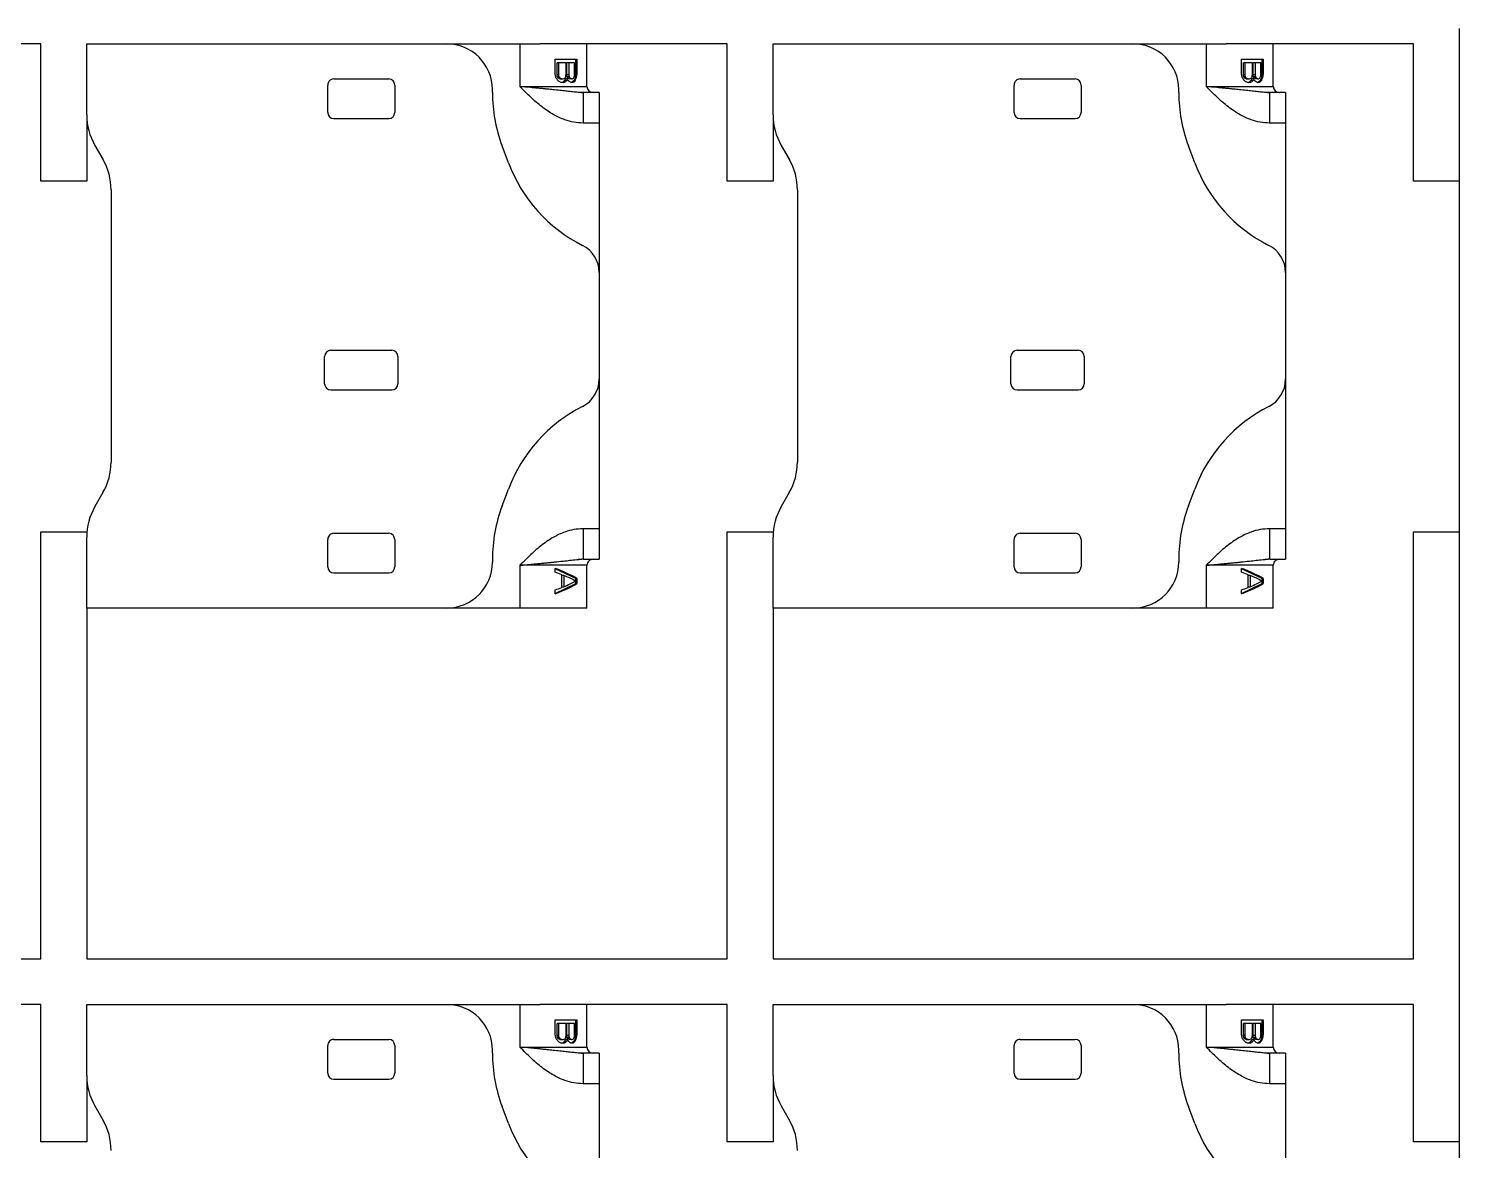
# Model space of a CAD drawing. Header units: millimetres. Extents: x 914 to 910632, y -176 to 682692.
# Drawn here: x 2376.03 to 2383.42, y 1809.7 to 1815.5 of the extents above; entities that cross this region are included whole.
import ezdxf

# ---------------------------------------------------------------- set-up
doc = ezdxf.new("R2010")
doc.units = ezdxf.units.MM
doc.layers.add('画图', color=3, linetype='Continuous', lineweight=30)

# ---------------------------------------------------------------- blocks, each defined once
blk = doc.blocks.new('SDHGSJH')
at = {"color": 7, "linetype": 'Continuous', "lineweight": 30}
for p, q in [((-872, 162.21), (-872, 47.21)), ((-815, 28.21), (-815, 77.21)), ((-590, 28.21), (-590, 77.21)), ((-872, 47.21), (-872, -152.79)), ((-872, 47.21), (-857, 47.21)), ((-857, 47.21), (-857, 2.21)), ((-647, 47.21), (-632, 47.21)), ((-647, 25.5), (-647, 47.21)), ((-632, 47.21), (-632, 2.21)), ((-422, 25.5), (-422, 47.21)), ((-422, 47.21), (-407, 47.21)), ((-407, 47.21), (-407, 2.21)), ((-785.25, 41.22), (-783.18, 35.7)), ((-649.68, 35.5), (-652.32, 40.07)), ((-560.25, 41.22), (-558.18, 35.7)), ((-424.68, 35.5), (-427.32, 40.07)), ((-815, 28.21), (-809.78, 28.21)), ((-815, 18.21), (-815, 28.21)), ((-809.78, 18.21), (-809.78, 28.21)), ((-590, 28.21), (-584.78, 28.21)), ((-590, 18.21), (-590, 28.21)), ((-584.78, 18.21), (-584.78, 28.21)), ((-748, 15.71), (-748, 24.71)), ((-728, 26.71), (-746, 26.71)), ((-726, 24.71), (-726, 15.71)), ((-647, 25.5), (-647, 2.21)), ((-523, 15.71), (-523, 24.71)), ((-503, 26.71), (-521, 26.71)), ((-501, 24.71), (-501, 15.71)), ((-422, 25.5), (-422, 2.21)), ((-815, 18.21), (-809.78, 18.21)), ((-811, 16.21), (-811, 2.21)), ((-809.78, 18.4), (-808.33, 18.15)), ((-806.78, 14.09), (-807.23, 13.25)), ((-806.78, 14.09), (-807.21, 14.09)), ((-806.18, 14.71), (-806.78, 14.09)), ((-806.18, 14.71), (-806.71, 14.71)), ((-806.32, 14.92), (-805.78, 14.92)), ((-805.76, 14.91), (-806.18, 14.71)), ((-804.63, 13.67), (-804.48, 14.09)), ((-803.77, 14.09), (-804.48, 14.09)), ((-803.77, 14.09), (-803.92, 13.67)), ((-803.17, 14.71), (-803.86, 14.71)), ((-803.17, 14.71), (-803.77, 14.09)), ((-803.39, 14.92), (-802.56, 14.92)), ((-802.72, 14.92), (-803.17, 14.71)), ((-789, 2.21), (-789, 16.21)), ((-780, 18.15), (-780, 17.21)), ((-590, 18.21), (-584.78, 18.21)), ((-586, 16.21), (-586, 2.21)), ((-584.78, 18.4), (-583.33, 18.15)), ((-581.78, 14.09), (-582.23, 13.25)), ((-581.78, 14.09), (-582.21, 14.09)), ((-581.18, 14.71), (-581.78, 14.09)), ((-581.18, 14.71), (-581.71, 14.71)), ((-581.32, 14.92), (-580.78, 14.92)), ((-580.76, 14.91), (-581.18, 14.71)), ((-579.63, 13.67), (-579.48, 14.09)), ((-578.77, 14.09), (-579.48, 14.09)), ((-578.77, 14.09), (-578.92, 13.67)), ((-578.17, 14.71), (-578.86, 14.71)), ((-578.17, 14.71), (-578.77, 14.09)), ((-578.39, 14.92), (-577.56, 14.92)), ((-577.72, 14.92), (-578.17, 14.71)), ((-564, 2.21), (-564, 16.21)), ((-555, 18.15), (-555, 17.21)), ((-807.68, 7.21), (-807.68, 12.21)), ((-807.38, 12.21), (-807.68, 12.21)), ((-807.23, 13.25), (-807.57, 13.25)), ((-807.23, 13.25), (-807.38, 12.21)), ((-807.38, 12.21), (-807.38, 7.21)), ((-806.96, 12.42), (-806.96, 8.46)), ((-805.92, 13.67), (-806.19, 13.67)), ((-805.92, 13.67), (-805.28, 13.67)), ((-805.5, 13.46), (-804.83, 13.46)), ((-805.28, 13.67), (-804.83, 13.46)), ((-805.22, 13.05), (-804.53, 13.05)), ((-805.07, 8.46), (-805.07, 12.42)), ((-805.07, 12.42), (-804.38, 12.42)), ((-804.83, 13.46), (-804.53, 13.05)), ((-804.63, 13.67), (-803.92, 13.67)), ((-804.53, 13.05), (-804.38, 12.42)), ((-804.38, 12.42), (-804.38, 8.46)), ((-804.18, 12.42), (-804.18, 8.46)), ((-802.73, 13.67), (-803.22, 13.67)), ((-802.12, 13.67), (-802.73, 13.67)), ((-802.22, 13.46), (-801.67, 13.46)), ((-802.12, 13.67), (-801.67, 13.46)), ((-801.87, 13.05), (-801.37, 13.05)), ((-801.7, 8.46), (-801.7, 12.42)), ((-801.7, 12.42), (-801.22, 12.42)), ((-801.67, 13.46), (-801.37, 13.05)), ((-801.37, 13.05), (-801.22, 12.42)), ((-801.22, 12.42), (-801.22, 8.46)), ((-800.61, 12.21), (-800.61, 7.21)), ((-728, 13.71), (-746, 13.71)), ((-582.68, 7.21), (-582.68, 12.21)), ((-582.38, 12.21), (-582.68, 12.21)), ((-582.23, 13.25), (-582.57, 13.25)), ((-582.23, 13.25), (-582.38, 12.21)), ((-582.38, 12.21), (-582.38, 7.21)), ((-581.96, 12.42), (-581.96, 8.46)), ((-580.92, 13.67), (-581.19, 13.67)), ((-580.92, 13.67), (-580.28, 13.67)), ((-580.5, 13.46), (-579.83, 13.46)), ((-580.28, 13.67), (-579.83, 13.46)), ((-580.22, 13.05), (-579.53, 13.05)), ((-580.07, 8.46), (-580.07, 12.42)), ((-580.07, 12.42), (-579.38, 12.42)), ((-579.83, 13.46), (-579.53, 13.05)), ((-579.63, 13.67), (-578.92, 13.67)), ((-579.53, 13.05), (-579.38, 12.42)), ((-579.38, 12.42), (-579.38, 8.46)), ((-579.18, 12.42), (-579.18, 8.46)), ((-577.73, 13.67), (-578.22, 13.67)), ((-577.12, 13.67), (-577.73, 13.67)), ((-577.22, 13.46), (-576.67, 13.46)), ((-577.12, 13.67), (-576.67, 13.46)), ((-576.87, 13.05), (-576.37, 13.05)), ((-576.7, 8.46), (-576.7, 12.42)), ((-576.7, 12.42), (-576.22, 12.42)), ((-576.67, 13.46), (-576.37, 13.05)), ((-576.37, 13.05), (-576.22, 12.42)), ((-576.22, 12.42), (-576.22, 8.46)), ((-575.61, 12.21), (-575.61, 7.21)), ((-503, 13.71), (-521, 13.71)), ((-800.61, 7.21), (-807.68, 7.21)), ((-806.96, 8.46), (-805.07, 8.46)), ((-805.07, 8.46), (-804.38, 8.46)), ((-804.18, 8.46), (-801.7, 8.46)), ((-801.7, 8.46), (-801.22, 8.46)), ((-575.61, 7.21), (-582.68, 7.21)), ((-581.96, 8.46), (-580.07, 8.46)), ((-580.07, 8.46), (-579.38, 8.46)), ((-579.18, 8.46), (-576.7, 8.46)), ((-576.7, 8.46), (-576.22, 8.46)), ((-857, 2.21), (-795.56, 2.21)), ((-789, 2.21), (-795.56, 2.21)), ((-765, 2.21), (-789, 2.21)), ((-647, 2.21), (-765, 2.21)), ((-632, 2.21), (-570.56, 2.21)), ((-564, 2.21), (-570.56, 2.21)), ((-540, 2.21), (-564, 2.21)), ((-422, 2.21), (-540, 2.21)), ((-407, 2.21), (-345.56, 2.21)), ((-857, -12.79), (-857, -152.79)), ((-647, -12.79), (-857, -12.79)), ((-647, -127.79), (-647, -12.79)), ((-422, -12.79), (-632, -12.79)), ((-632, -12.79), (-632, -152.79)), ((-422, -127.79), (-422, -12.79)), ((-197, -12.79), (-407, -12.79)), ((-407, -12.79), (-407, -152.79)), ((-811, -127.79), (-811, -141.79)), ((-811, -127.79), (-789, -127.79)), ((-789, -141.79), (-789, -127.79)), ((-789, -127.79), (-765, -127.79)), ((-765, -127.79), (-647, -127.79)), ((-647, -127.79), (-647, -151.07)), ((-586, -127.79), (-586, -141.79)), ((-586, -127.79), (-564, -127.79)), ((-564, -141.79), (-564, -127.79)), ((-564, -127.79), (-540, -127.79)), ((-540, -127.79), (-422, -127.79)), ((-422, -127.79), (-422, -151.07)), ((-807.68, -137.45), (-807.68, -135.79)), ((-807.68, -135.79), (-807.38, -135.79)), ((-800.61, -132.6), (-807.38, -135.79)), ((-807.38, -135.79), (-807.38, -137.45)), ((-803.39, -138.5), (-803.39, -134.75)), ((-802.73, -134.75), (-803.39, -134.75)), ((-802.73, -134.54), (-802.73, -138.7)), ((-800.61, -132.45), (-800.61, -133.7)), ((-582.68, -137.45), (-582.68, -135.79)), ((-582.68, -135.79), (-582.38, -135.79)), ((-575.61, -132.6), (-582.38, -135.79)), ((-582.38, -135.79), (-582.38, -137.45)), ((-578.39, -138.5), (-578.39, -134.75)), ((-577.73, -134.75), (-578.39, -134.75)), ((-577.73, -134.54), (-577.73, -138.7)), ((-575.61, -132.45), (-575.61, -133.7)), ((-807.38, -137.45), (-807.68, -137.45)), ((-807.38, -137.45), (-800.61, -140.65)), ((-803.39, -138.5), (-802.73, -138.5)), ((-800.61, -139.54), (-800.61, -140.79)), ((-728, -139.29), (-746, -139.29)), ((-582.38, -137.45), (-582.68, -137.45)), ((-582.38, -137.45), (-575.61, -140.65)), ((-578.39, -138.5), (-577.73, -138.5)), ((-575.61, -139.54), (-575.61, -140.79)), ((-503, -139.29), (-521, -139.29)), ((-809.78, -143.79), (-815, -143.79)), ((-815, -153.79), (-815, -143.79)), ((-808.33, -143.73), (-809.78, -143.98)), ((-809.78, -153.79), (-809.78, -143.79)), ((-808.38, -143.71), (-809.46, -143.77)), ((-780, -143.72), (-780, -142.79)), ((-748, -150.29), (-748, -141.29)), ((-726, -141.29), (-726, -150.29)), ((-584.78, -143.79), (-590, -143.79)), ((-590, -153.79), (-590, -143.79)), ((-583.33, -143.73), (-584.78, -143.98)), ((-584.78, -153.79), (-584.78, -143.79)), ((-583.38, -143.71), (-584.46, -143.77)), ((-555, -143.72), (-555, -142.79)), ((-523, -150.29), (-523, -141.29)), ((-501, -141.29), (-501, -150.29)), ((-857, -152.79), (-872, -152.79)), ((-872, -152.79), (-872, -267.79)), ((-815, -153.79), (-809.78, -153.79)), ((-815, -202.79), (-815, -153.79)), ((-728, -152.29), (-746, -152.29)), ((-632, -152.79), (-647, -152.79)), ((-590, -153.79), (-584.78, -153.79)), ((-590, -202.79), (-590, -153.79)), ((-503, -152.29), (-521, -152.29)), ((-407, -152.79), (-422, -152.79)), ((-783.18, -161.28), (-785.25, -166.8)), ((-652.32, -165.65), (-649.68, -161.07)), ((-558.18, -161.28), (-560.25, -166.8)), ((-427.32, -165.65), (-424.68, -161.07)), ((-655, -264.93), (-655, -175.65)), ((-430, -264.93), (-430, -175.65)), ((-749, -210.29), (-749, -201.29)), ((-727, -199.29), (-747, -199.29)), ((-725, -201.29), (-725, -210.29)), ((-524, -210.29), (-524, -201.29)), ((-502, -199.29), (-522, -199.29)), ((-500, -201.29), (-500, -210.29)), ((-815, -237.79), (-815, -202.79)), ((-590, -237.79), (-590, -202.79)), ((-727, -212.29), (-747, -212.29)), ((-502, -212.29), (-522, -212.29)), ((-815, -286.79), (-815, -237.79)), ((-590, -286.79), (-590, -237.79)), ((-872, -267.79), (-872, -317.79)), ((-872, -267.79), (-857, -267.79)), ((-857, -267.79), (-857, -312.79)), ((-647, -267.79), (-632, -267.79)), ((-647, -289.5), (-647, -267.79)), ((-632, -267.79), (-632, -312.79)), ((-422, -289.5), (-422, -267.79)), ((-422, -267.79), (-407, -267.79)), ((-407, -267.79), (-407, -312.79)), ((-785.25, -273.78), (-783.18, -279.3)), ((-649.68, -279.5), (-652.32, -274.93)), ((-560.25, -273.78), (-558.18, -279.3)), ((-424.68, -279.5), (-427.32, -274.93)), ((-815, -286.79), (-809.78, -286.79)), ((-815, -296.79), (-815, -286.79)), ((-809.78, -296.79), (-809.78, -286.79)), ((-748, -299.29), (-748, -290.29)), ((-728, -288.29), (-746, -288.29)), ((-726, -290.29), (-726, -299.29)), ((-647, -289.5), (-647, -312.79)), ((-590, -286.79), (-584.78, -286.79)), ((-590, -296.79), (-590, -286.79)), ((-584.78, -296.79), (-584.78, -286.79)), ((-523, -299.29), (-523, -290.29)), ((-503, -288.29), (-521, -288.29)), ((-501, -290.29), (-501, -299.29)), ((-422, -289.5), (-422, -312.79)), ((-815, -296.79), (-809.78, -296.79)), ((-811, -298.79), (-811, -312.79)), ((-809.78, -296.6), (-808.33, -296.85)), ((-806.32, -300.08), (-805.78, -300.08)), ((-805.76, -300.09), (-806.18, -300.29)), ((-803.39, -300.08), (-802.56, -300.08)), ((-802.72, -300.08), (-803.17, -300.29)), ((-789, -312.79), (-789, -298.79)), ((-780, -296.85), (-780, -297.79)), ((-590, -296.79), (-584.78, -296.79)), ((-586, -298.79), (-586, -312.79)), ((-584.78, -296.6), (-583.33, -296.85)), ((-581.32, -300.08), (-580.78, -300.08)), ((-580.76, -300.09), (-581.18, -300.29)), ((-578.39, -300.08), (-577.56, -300.08)), ((-577.72, -300.08), (-578.17, -300.29)), ((-564, -312.79), (-564, -298.79)), ((-555, -296.85), (-555, -297.79)), ((-807.68, -307.79), (-807.68, -302.79)), ((-807.38, -302.79), (-807.68, -302.79)), ((-807.23, -301.75), (-807.57, -301.75)), ((-807.23, -301.75), (-807.38, -302.79)), ((-807.38, -302.79), (-807.38, -307.79)), ((-806.78, -300.91), (-807.23, -301.75)), ((-806.78, -300.91), (-807.21, -300.91)), ((-806.96, -302.58), (-806.96, -306.54)), ((-806.18, -300.29), (-806.78, -300.91)), ((-806.18, -300.29), (-806.71, -300.29)), ((-805.92, -301.33), (-806.19, -301.33)), ((-805.92, -301.33), (-805.28, -301.33)), ((-805.5, -301.54), (-804.83, -301.54)), ((-805.28, -301.33), (-804.83, -301.54)), ((-805.22, -301.95), (-804.53, -301.95)), ((-805.07, -306.54), (-805.07, -302.58)), ((-805.07, -302.58), (-804.38, -302.58)), ((-804.83, -301.54), (-804.53, -301.95)), ((-804.63, -301.33), (-804.48, -300.91)), ((-804.63, -301.33), (-803.92, -301.33)), ((-804.53, -301.95), (-804.38, -302.58)), ((-803.77, -300.91), (-804.48, -300.91)), ((-804.38, -302.58), (-804.38, -306.54)), ((-804.18, -302.58), (-804.18, -306.54)), ((-803.77, -300.91), (-803.92, -301.33)), ((-803.17, -300.29), (-803.86, -300.29)), ((-803.17, -300.29), (-803.77, -300.91)), ((-802.73, -301.33), (-803.22, -301.33)), ((-802.12, -301.33), (-802.73, -301.33)), ((-802.22, -301.54), (-801.67, -301.54)), ((-802.12, -301.33), (-801.67, -301.54)), ((-801.87, -301.95), (-801.37, -301.95)), ((-801.7, -306.54), (-801.7, -302.58)), ((-801.7, -302.58), (-801.22, -302.58)), ((-801.67, -301.54), (-801.37, -301.95)), ((-801.37, -301.95), (-801.22, -302.58)), ((-801.22, -302.58), (-801.22, -306.54)), ((-800.61, -302.79), (-800.61, -307.79)), ((-728, -301.29), (-746, -301.29)), ((-582.68, -307.79), (-582.68, -302.79)), ((-582.38, -302.79), (-582.68, -302.79)), ((-582.23, -301.75), (-582.57, -301.75)), ((-582.23, -301.75), (-582.38, -302.79)), ((-582.38, -302.79), (-582.38, -307.79)), ((-581.78, -300.91), (-582.23, -301.75)), ((-581.78, -300.91), (-582.21, -300.91)), ((-581.96, -302.58), (-581.96, -306.54)), ((-581.18, -300.29), (-581.78, -300.91)), ((-581.18, -300.29), (-581.71, -300.29)), ((-580.92, -301.33), (-581.19, -301.33)), ((-580.92, -301.33), (-580.28, -301.33)), ((-580.5, -301.54), (-579.83, -301.54)), ((-580.28, -301.33), (-579.83, -301.54)), ((-580.22, -301.95), (-579.53, -301.95)), ((-580.07, -306.54), (-580.07, -302.58)), ((-580.07, -302.58), (-579.38, -302.58)), ((-579.83, -301.54), (-579.53, -301.95)), ((-579.63, -301.33), (-579.48, -300.91)), ((-579.63, -301.33), (-578.92, -301.33)), ((-579.53, -301.95), (-579.38, -302.58)), ((-578.77, -300.91), (-579.48, -300.91)), ((-579.38, -302.58), (-579.38, -306.54)), ((-579.18, -302.58), (-579.18, -306.54)), ((-578.77, -300.91), (-578.92, -301.33)), ((-578.17, -300.29), (-578.86, -300.29)), ((-578.17, -300.29), (-578.77, -300.91)), ((-577.73, -301.33), (-578.22, -301.33)), ((-577.12, -301.33), (-577.73, -301.33)), ((-577.22, -301.54), (-576.67, -301.54)), ((-577.12, -301.33), (-576.67, -301.54)), ((-576.87, -301.95), (-576.37, -301.95)), ((-576.7, -306.54), (-576.7, -302.58)), ((-576.7, -302.58), (-576.22, -302.58)), ((-576.67, -301.54), (-576.37, -301.95)), ((-576.37, -301.95), (-576.22, -302.58)), ((-576.22, -302.58), (-576.22, -306.54)), ((-575.61, -302.79), (-575.61, -307.79)), ((-503, -301.29), (-521, -301.29)), ((-800.61, -307.79), (-807.68, -307.79)), ((-806.96, -306.54), (-805.07, -306.54)), ((-805.07, -306.54), (-804.38, -306.54)), ((-804.18, -306.54), (-801.7, -306.54)), ((-801.7, -306.54), (-801.22, -306.54)), ((-575.61, -307.79), (-582.68, -307.79)), ((-581.96, -306.54), (-580.07, -306.54)), ((-580.07, -306.54), (-579.38, -306.54)), ((-579.18, -306.54), (-576.7, -306.54)), ((-576.7, -306.54), (-576.22, -306.54)), ((-857, -312.79), (-795.56, -312.79)), ((-789, -312.79), (-795.56, -312.79)), ((-765, -312.79), (-789, -312.79)), ((-647, -312.79), (-765, -312.79)), ((-632, -312.79), (-570.56, -312.79)), ((-564, -312.79), (-570.56, -312.79)), ((-540, -312.79), (-564, -312.79)), ((-422, -312.79), (-540, -312.79)), ((-407, -312.79), (-345.56, -312.79))]:
    blk.add_line(p, q, dxfattribs=at)
at = {"color": 8, "linetype": 'Continuous', "lineweight": 30}
for p, q in [((-789, 16.21), (-811, 16.21)), ((-564, 16.21), (-586, 16.21)), ((-811, -141.79), (-789, -141.79)), ((-809.45, -143.77), (-808.27, -143.72)), ((-586, -141.79), (-564, -141.79)), ((-584.45, -143.77), (-583.27, -143.72)), ((-789, -298.79), (-811, -298.79)), ((-564, -298.79), (-586, -298.79))]:
    blk.add_line(p, q, dxfattribs=at)
at = {"color": 7, "linetype": 'Continuous', "lineweight": 30}
for centre, radius, start, end in [((-832.07, 23.67), 50, 20.556, 63.1813), ((-607.07, 23.67), 50, 20.556, 63.1813), ((-635, 50.07), 20, 180, 210), ((-410, 50.07), 20, 180, 210), ((-830, 18.15), 50, 0, 20.556), ((-667, 25.5), 20, 0, 30), ((-605, 18.15), 50, 0, 20.556), ((-442, 25.5), 20, 0, 30), ((-746, 24.71), 2, 90, 180), ((-728, 24.71), 2, 0, 90), ((-521, 24.71), 2, 90, 180), ((-503, 24.71), 2, 0, 90), ((-813, 16.21), 2, 0, 90), ((-765, 17.21), 15, 180, 270), ((-746, 15.71), 2, 180, 270), ((-728, 15.71), 2, 270, 0), ((-588, 16.21), 2, 0, 90), ((-540, 17.21), 15, 180, 270), ((-521, 15.71), 2, 180, 270), ((-503, 15.71), 2, 270, 0), ((-765, -142.79), 15, 90, 180), ((-540, -142.79), 15, 90, 180), ((-746, -141.29), 2, 90, 180), ((-728, -141.29), 2, 0, 90), ((-521, -141.29), 2, 90, 180), ((-503, -141.29), 2, 0, 90), ((-813, -141.79), 2, 270, 0), ((-830, -143.72), 50, 339.444, 0), ((-588, -141.79), 2, 270, 0), ((-605, -143.72), 50, 339.444, 0), ((-746, -150.29), 2, 180, 270), ((-728, -150.29), 2, 270, 0), ((-667, -151.07), 20, 330, 0), ((-521, -150.29), 2, 180, 270), ((-503, -150.29), 2, 270, 0), ((-442, -151.07), 20, 330, 0), ((-832.07, -149.24), 50, 296.8187, 339.444), ((-635, -175.65), 20, 150, 180), ((-607.07, -149.24), 50, 296.8187, 339.444), ((-410, -175.65), 20, 150, 180), ((-805, -202.79), 10, 116.8187, 180), ((-580, -202.79), 10, 116.8187, 180), ((-747, -201.29), 2, 90, 180), ((-727, -201.29), 2, 0, 90), ((-522, -201.29), 2, 90, 180), ((-502, -201.29), 2, 0, 90), ((-747, -210.29), 2, 180, 270), ((-727, -210.29), 2, 270, 0), ((-522, -210.29), 2, 180, 270), ((-502, -210.29), 2, 270, 0), ((-805, -237.79), 10, 180, 243.1813), ((-580, -237.79), 10, 180, 243.1813), ((-832.07, -291.33), 50, 20.556, 63.1813), ((-607.07, -291.33), 50, 20.556, 63.1813), ((-635, -264.93), 20, 180, 210), ((-410, -264.93), 20, 180, 210), ((-830, -296.85), 50, 0, 20.556), ((-667, -289.5), 20, 0, 30), ((-605, -296.85), 50, 0, 20.556), ((-442, -289.5), 20, 0, 30), ((-746, -290.29), 2, 90, 180), ((-728, -290.29), 2, 0, 90), ((-521, -290.29), 2, 90, 180), ((-503, -290.29), 2, 0, 90), ((-813, -298.79), 2, 0, 90), ((-765, -297.79), 15, 180, 270), ((-746, -299.29), 2, 180, 270), ((-728, -299.29), 2, 270, 0), ((-588, -298.79), 2, 0, 90), ((-540, -297.79), 15, 180, 270), ((-521, -299.29), 2, 180, 270), ((-503, -299.29), 2, 270, 0)]:
    blk.add_arc(centre, radius, start, end, dxfattribs=at)
for centre, major_axis, ratio, start_param, end_param in [((-789, 19.5), (-19.09, -27.72), 0.394462, 5.167401, 5.197033), ((-789, 17.13), (-21.33, -13.87), 0.388181, 5.400959, 5.440213), ((-789, 15.79), (-21.97, -5.34), 0.218533, 5.565909, 5.595193), ((-789, 14.33), (-21.97, 5.34), 0.218533, 0.756165, 0.785246), ((-789, 13.85), (-21.33, 13.87), 0.388181, 0.97948, 1.018189), ((-789, 13.46), (17.41, -42.73), 0.314774, 4.570346, 4.580018), ((-789, 14.01), (-21.33, -13.87), 0.388181, 5.206955, 5.245653), ((-789, 14.4), (-21.97, -5.34), 0.218533, 5.372125, 5.401189), ((-789, 15.79), (-21.97, 5.34), 0.218533, 0.959649, 0.988933), ((-789, 17.13), (-21.33, 13.87), 0.388181, 1.183167, 1.22242), ((-789, 19.5), (19.09, -27.72), 0.394462, 4.636825, 4.666457), ((-564, 19.5), (-19.09, -27.72), 0.394462, 5.167401, 5.197033), ((-564, 17.13), (-21.33, -13.87), 0.388181, 5.400959, 5.440213), ((-564, 15.79), (-21.97, -5.34), 0.218533, 5.565909, 5.595193), ((-564, 14.33), (-21.97, 5.34), 0.218533, 0.756165, 0.785246), ((-564, 13.85), (-21.33, 13.87), 0.388181, 0.97948, 1.018189), ((-564, 13.46), (17.41, -42.73), 0.314774, 4.570346, 4.580018), ((-564, 14.01), (-21.33, -13.87), 0.388181, 5.206955, 5.245653), ((-564, 14.4), (-21.97, -5.34), 0.218533, 5.372125, 5.401189), ((-564, 15.79), (-21.97, 5.34), 0.218533, 0.959649, 0.988933), ((-564, 17.13), (-21.33, 13.87), 0.388181, 1.183167, 1.22242), ((-564, 19.5), (19.09, -27.72), 0.394462, 4.636825, 4.666457), ((-789, 36.69), (-15.88, -107.68), 0.141419, 4.952593, 4.962513), ((-789, 23.36), (-16.43, -64.52), 0.226815, 4.930336, 4.940141), ((-789, 16.48), (-20.41, -19.81), 0.414084, 5.256307, 5.275871), ((-789, 14.47), (-21.97, -5.34), 0.218533, 5.556172, 5.585418), ((-789, 13.01), (-21.97, 5.34), 0.218533, 0.746457, 0.775559), ((-789, 12.11), (-20.41, 19.81), 0.414084, 1.10467, 1.12404), ((-789, 10.23), (16.43, -64.52), 0.226815, 4.611168, 4.620846), ((-789, 10.86), (-16.43, -64.52), 0.226815, 4.736221, 4.745896), ((-789, 12.32), (-20.41, -19.81), 0.414084, 5.062395, 5.081756), ((-789, 13.08), (-21.97, -5.34), 0.218533, 5.362425, 5.391506), ((-789, 14.47), (-21.97, 5.34), 0.218533, 0.949912, 0.979159), ((-789, 16.48), (-20.41, 19.81), 0.414084, 1.30827, 1.327833), ((-789, 23.36), (16.43, -64.52), 0.226815, 4.814961, 4.824766), ((-789, 36.69), (15.88, -107.68), 0.141419, 4.910897, 4.920817), ((-564, 36.69), (-15.88, -107.68), 0.141419, 4.952593, 4.962513), ((-564, 23.36), (-16.43, -64.52), 0.226815, 4.930336, 4.940141), ((-564, 16.48), (-20.41, -19.81), 0.414084, 5.256307, 5.275871), ((-564, 14.47), (-21.97, -5.34), 0.218533, 5.556172, 5.585418), ((-564, 13.01), (-21.97, 5.34), 0.218533, 0.746457, 0.775559), ((-564, 12.11), (-20.41, 19.81), 0.414084, 1.10467, 1.12404), ((-564, 10.23), (16.43, -64.52), 0.226815, 4.611168, 4.620846), ((-564, 10.86), (-16.43, -64.52), 0.226815, 4.736221, 4.745896), ((-564, 12.32), (-20.41, -19.81), 0.414084, 5.062395, 5.081756), ((-564, 13.08), (-21.97, -5.34), 0.218533, 5.362425, 5.391506), ((-564, 14.47), (-21.97, 5.34), 0.218533, 0.949912, 0.979159), ((-564, 16.48), (-20.41, 19.81), 0.414084, 1.30827, 1.327833), ((-564, 23.36), (16.43, -64.52), 0.226815, 4.814961, 4.824766), ((-564, 36.69), (15.88, -107.68), 0.141419, 4.910897, 4.920817), ((-789, -134.12), (-21.97, -5.46), 0.222648, 5.213182, 5.671735), ((-789, -135.27), (-21.97, -5.34), 0.218533, 5.372125, 5.634447), ((-789, -135.34), (-21.97, -5.34), 0.218533, 5.215446, 5.333273), ((-564, -134.12), (-21.97, -5.46), 0.222648, 5.213182, 5.671735), ((-564, -135.27), (-21.97, -5.34), 0.218533, 5.372125, 5.634447), ((-564, -135.34), (-21.97, -5.34), 0.218533, 5.215446, 5.333273), ((-789, -139.12), (-21.97, 5.46), 0.222648, 0.611451, 1.070003), ((-789, -137.98), (-21.97, 5.34), 0.218533, 0.648739, 0.91106), ((-789, -137.91), (-21.97, 5.34), 0.218533, 0.949912, 1.067739), ((-564, -139.12), (-21.97, 5.46), 0.222648, 0.611451, 1.070003), ((-564, -137.98), (-21.97, 5.34), 0.218533, 0.648739, 0.91106), ((-564, -137.91), (-21.97, 5.34), 0.218533, 0.949912, 1.067739), ((-789, -299.21), (-21.97, -5.34), 0.218533, 5.565909, 5.595193), ((-789, -300.67), (-21.97, 5.34), 0.218533, 0.756165, 0.785246), ((-789, -300.6), (-21.97, -5.34), 0.218533, 5.372125, 5.401189), ((-789, -299.21), (-21.97, 5.34), 0.218533, 0.959649, 0.988933), ((-564, -299.21), (-21.97, -5.34), 0.218533, 5.565909, 5.595193), ((-564, -300.67), (-21.97, 5.34), 0.218533, 0.756165, 0.785246), ((-564, -300.6), (-21.97, -5.34), 0.218533, 5.372125, 5.401189), ((-564, -299.21), (-21.97, 5.34), 0.218533, 0.959649, 0.988933), ((-789, -278.31), (-15.88, -107.68), 0.141419, 4.952593, 4.962513), ((-789, -295.5), (-19.09, -27.72), 0.394462, 5.167401, 5.197033), ((-789, -297.87), (-21.33, -13.87), 0.388181, 5.400959, 5.440213), ((-789, -291.64), (-16.43, -64.52), 0.226815, 4.930336, 4.940141), ((-789, -298.52), (-20.41, -19.81), 0.414084, 5.256307, 5.275871), ((-789, -300.53), (-21.97, -5.34), 0.218533, 5.556172, 5.585418), ((-789, -301.99), (-21.97, 5.34), 0.218533, 0.746457, 0.775559), ((-789, -302.89), (-20.41, 19.81), 0.414084, 1.10467, 1.12404), ((-789, -301.15), (-21.33, 13.87), 0.388181, 0.97948, 1.018189), ((-789, -304.77), (16.43, -64.52), 0.226815, 4.611168, 4.620846), ((-789, -301.54), (17.41, -42.73), 0.314774, 4.570346, 4.580018), ((-789, -300.99), (-21.33, -13.87), 0.388181, 5.206955, 5.245653), ((-789, -304.14), (-16.43, -64.52), 0.226815, 4.736221, 4.745896), ((-789, -302.68), (-20.41, -19.81), 0.414084, 5.062395, 5.081756), ((-789, -301.92), (-21.97, -5.34), 0.218533, 5.362425, 5.391506), ((-789, -300.53), (-21.97, 5.34), 0.218533, 0.949912, 0.979159), ((-789, -298.52), (-20.41, 19.81), 0.414084, 1.30827, 1.327833), ((-789, -297.87), (-21.33, 13.87), 0.388181, 1.183167, 1.22242), ((-789, -291.64), (16.43, -64.52), 0.226815, 4.814961, 4.824766), ((-789, -295.5), (19.09, -27.72), 0.394462, 4.636825, 4.666457), ((-789, -278.31), (15.88, -107.68), 0.141419, 4.910897, 4.920817), ((-564, -278.31), (-15.88, -107.68), 0.141419, 4.952593, 4.962513), ((-564, -295.5), (-19.09, -27.72), 0.394462, 5.167401, 5.197033), ((-564, -297.87), (-21.33, -13.87), 0.388181, 5.400959, 5.440213), ((-564, -291.64), (-16.43, -64.52), 0.226815, 4.930336, 4.940141), ((-564, -298.52), (-20.41, -19.81), 0.414084, 5.256307, 5.275871), ((-564, -300.53), (-21.97, -5.34), 0.218533, 5.556172, 5.585418), ((-564, -301.99), (-21.97, 5.34), 0.218533, 0.746457, 0.775559), ((-564, -302.89), (-20.41, 19.81), 0.414084, 1.10467, 1.12404), ((-564, -301.15), (-21.33, 13.87), 0.388181, 0.97948, 1.018189), ((-564, -304.77), (16.43, -64.52), 0.226815, 4.611168, 4.620846), ((-564, -301.54), (17.41, -42.73), 0.314774, 4.570346, 4.580018), ((-564, -300.99), (-21.33, -13.87), 0.388181, 5.206955, 5.245653), ((-564, -304.14), (-16.43, -64.52), 0.226815, 4.736221, 4.745896), ((-564, -302.68), (-20.41, -19.81), 0.414084, 5.062395, 5.081756), ((-564, -301.92), (-21.97, -5.34), 0.218533, 5.362425, 5.391506), ((-564, -300.53), (-21.97, 5.34), 0.218533, 0.949912, 0.979159), ((-564, -298.52), (-20.41, 19.81), 0.414084, 1.30827, 1.327833), ((-564, -297.87), (-21.33, 13.87), 0.388181, 1.183167, 1.22242), ((-564, -291.64), (16.43, -64.52), 0.226815, 4.814961, 4.824766), ((-564, -295.5), (19.09, -27.72), 0.394462, 4.636825, 4.666457), ((-564, -278.31), (15.88, -107.68), 0.141419, 4.910897, 4.920817)]:
    blk.add_ellipse(centre, major_axis=major_axis, ratio=ratio, start_param=start_param, end_param=end_param, dxfattribs=at)
for points, knots in [([(-809.78, 28.21), (-808.76, 28.15), (-806.7, 28.04), (-804.08, 27.29), (-801.88, 26.4), (-800.05, 25.46), (-798.17, 24.3), (-796.27, 22.92), (-794.38, 21.37), (-792.58, 19.74), (-790.8, 18.01), (-789.62, 16.83), (-789, 16.21)], [0, 0, 0, 0, 0.124884, 0.249808, 0.329578, 0.412737, 0.499845, 0.598903, 0.697884, 0.796583, 0.894151, 1, 1, 1, 1]), ([(-584.78, 28.21), (-583.76, 28.15), (-581.7, 28.04), (-579.08, 27.29), (-576.88, 26.4), (-575.05, 25.46), (-573.17, 24.3), (-571.27, 22.92), (-569.38, 21.37), (-567.58, 19.74), (-565.8, 18.01), (-564.62, 16.83), (-564, 16.21)], [0, 0, 0, 0, 0.1248841, 0.2498078, 0.3295783, 0.4127366, 0.4998448, 0.5989007, 0.697882, 0.796583, 0.8941514, 1, 1, 1, 1]), ([(-809.78, 18.21), (-809.23, 18.19), (-808.1, 18.16), (-806.36, 17.97), (-804.55, 17.77), (-802.58, 17.54), (-800.87, 17.36), (-799.45, 17.21), (-798.43, 17.1), (-797.33, 16.99), (-796.13, 16.87), (-794.5, 16.72), (-792.13, 16.5), (-790.15, 16.32), (-789, 16.21)], [0, 0, 0, 0, 0.097751, 0.197308, 0.294105, 0.391164, 0.500035, 0.543946, 0.590909, 0.640921, 0.693982, 0.750089, 0.854593, 1, 1, 1, 1]), ([(-584.78, 18.21), (-584.23, 18.19), (-583.1, 18.16), (-581.36, 17.97), (-579.55, 17.77), (-577.58, 17.54), (-575.87, 17.36), (-574.45, 17.21), (-573.43, 17.1), (-572.33, 16.99), (-571.13, 16.87), (-569.5, 16.72), (-567.13, 16.5), (-565.15, 16.32), (-564, 16.21)], [0, 0, 0, 0, 0.0977511, 0.1973078, 0.2941047, 0.3911617, 0.5000353, 0.5439436, 0.5909089, 0.6409213, 0.6939817, 0.750089, 0.8545931, 1, 1, 1, 1]), ([(-809.78, -153.79), (-808.76, -153.73), (-806.7, -153.62), (-804.08, -152.87), (-801.88, -151.97), (-800.05, -151.03), (-798.17, -149.87), (-796.27, -148.5), (-794.38, -146.94), (-792.58, -145.31), (-790.8, -143.59), (-789.62, -142.4), (-789, -141.79)], [0, 0, 0, 0, 0.124884, 0.249808, 0.329578, 0.412736, 0.499845, 0.598902, 0.697884, 0.79658, 0.894151, 1, 1, 1, 1]), ([(-584.78, -153.79), (-583.76, -153.73), (-581.7, -153.62), (-579.08, -152.87), (-576.88, -151.97), (-575.05, -151.03), (-573.17, -149.87), (-571.27, -148.5), (-569.38, -146.94), (-567.58, -145.31), (-565.8, -143.59), (-564.62, -142.4), (-564, -141.79)], [0, 0, 0, 0, 0.124884, 0.249808, 0.329578, 0.412737, 0.499845, 0.598901, 0.697882, 0.79658, 0.894151, 1, 1, 1, 1]), ([(-809.78, -286.79), (-808.76, -286.85), (-806.7, -286.96), (-804.08, -287.71), (-801.88, -288.6), (-800.05, -289.54), (-798.17, -290.7), (-796.27, -292.08), (-794.38, -293.63), (-792.58, -295.26), (-790.8, -296.99), (-789.62, -298.17), (-789, -298.79)], [0, 0, 0, 0, 0.124884, 0.249808, 0.329577, 0.412735, 0.499846, 0.598903, 0.697881, 0.79658, 0.894152, 1, 1, 1, 1]), ([(-584.78, -286.79), (-583.76, -286.85), (-581.7, -286.96), (-579.08, -287.71), (-576.88, -288.6), (-575.05, -289.54), (-573.17, -290.7), (-571.27, -292.08), (-569.38, -293.63), (-567.58, -295.26), (-565.8, -296.99), (-564.62, -298.17), (-564, -298.79)], [0, 0, 0, 0, 0.124884, 0.249808, 0.329577, 0.412735, 0.499846, 0.598901, 0.697879, 0.79658, 0.894152, 1, 1, 1, 1]), ([(-809.78, -296.79), (-809.23, -296.81), (-808.1, -296.84), (-806.36, -297.03), (-804.55, -297.23), (-802.58, -297.46), (-800.87, -297.64), (-799.45, -297.79), (-798.43, -297.9), (-797.33, -298.01), (-796.13, -298.13), (-794.5, -298.28), (-792.13, -298.5), (-790.15, -298.68), (-789, -298.79)], [0, 0, 0, 0, 0.097751, 0.197308, 0.294104, 0.391164, 0.500035, 0.543946, 0.590908, 0.640921, 0.693981, 0.750089, 0.854593, 1, 1, 1, 1]), ([(-584.78, -296.79), (-584.23, -296.81), (-583.1, -296.84), (-581.36, -297.03), (-579.55, -297.23), (-577.58, -297.46), (-575.87, -297.64), (-574.45, -297.79), (-573.43, -297.9), (-572.33, -298.01), (-571.13, -298.13), (-569.5, -298.28), (-567.13, -298.5), (-565.15, -298.68), (-564, -298.79)], [0, 0, 0, 0, 0.097751, 0.197308, 0.294104, 0.391162, 0.500035, 0.543944, 0.590909, 0.640921, 0.693981, 0.750089, 0.854593, 1, 1, 1, 1])]:
    blk.add_open_spline(points, degree=3, knots=knots, dxfattribs=at)
at = {"color": 8, "linetype": 'Continuous', "lineweight": 30}
for points, knots in [([(-789, -141.79), (-789.62, -141.84), (-790.77, -141.95), (-792.36, -142.09), (-793.7, -142.22), (-795.05, -142.35), (-796.43, -142.48), (-797.88, -142.62), (-799.19, -142.76), (-800.97, -142.94), (-803.05, -143.17), (-805.44, -143.44), (-807.16, -143.65), (-808.13, -143.7), (-808.38, -143.71)], [0, 0, 0, 0, 0.084726, 0.158306, 0.220753, 0.27205, 0.347834, 0.418442, 0.48387, 0.544107, 0.690144, 0.816087, 0.952099, 1, 1, 1, 1]), ([(-564, -141.79), (-564.62, -141.84), (-565.77, -141.95), (-567.36, -142.09), (-568.7, -142.22), (-570.05, -142.35), (-571.43, -142.48), (-572.88, -142.62), (-574.19, -142.76), (-575.97, -142.94), (-578.05, -143.17), (-580.44, -143.44), (-582.16, -143.65), (-583.13, -143.7), (-583.38, -143.71)], [0, 0, 0, 0, 0.0847261, 0.1583087, 0.2207533, 0.2720501, 0.3478365, 0.4184425, 0.4838697, 0.5441072, 0.6901442, 0.8160865, 0.9521011, 1, 1, 1, 1])]:
    blk.add_open_spline(points, degree=3, knots=knots, dxfattribs=at)

msp = doc.modelspace()

# ---------------------------------------------------------------- block references
at = {"layer": '画图', "color": 4, "xscale": 0.01575, "yscale": 0.01575, "zscale": 0.01575, "rotation": 180}
msp.add_blockref('SDHGSJH', (2369.6829, 1810.4924), dxfattribs=at)

doc.saveas('drawing.dxf')
